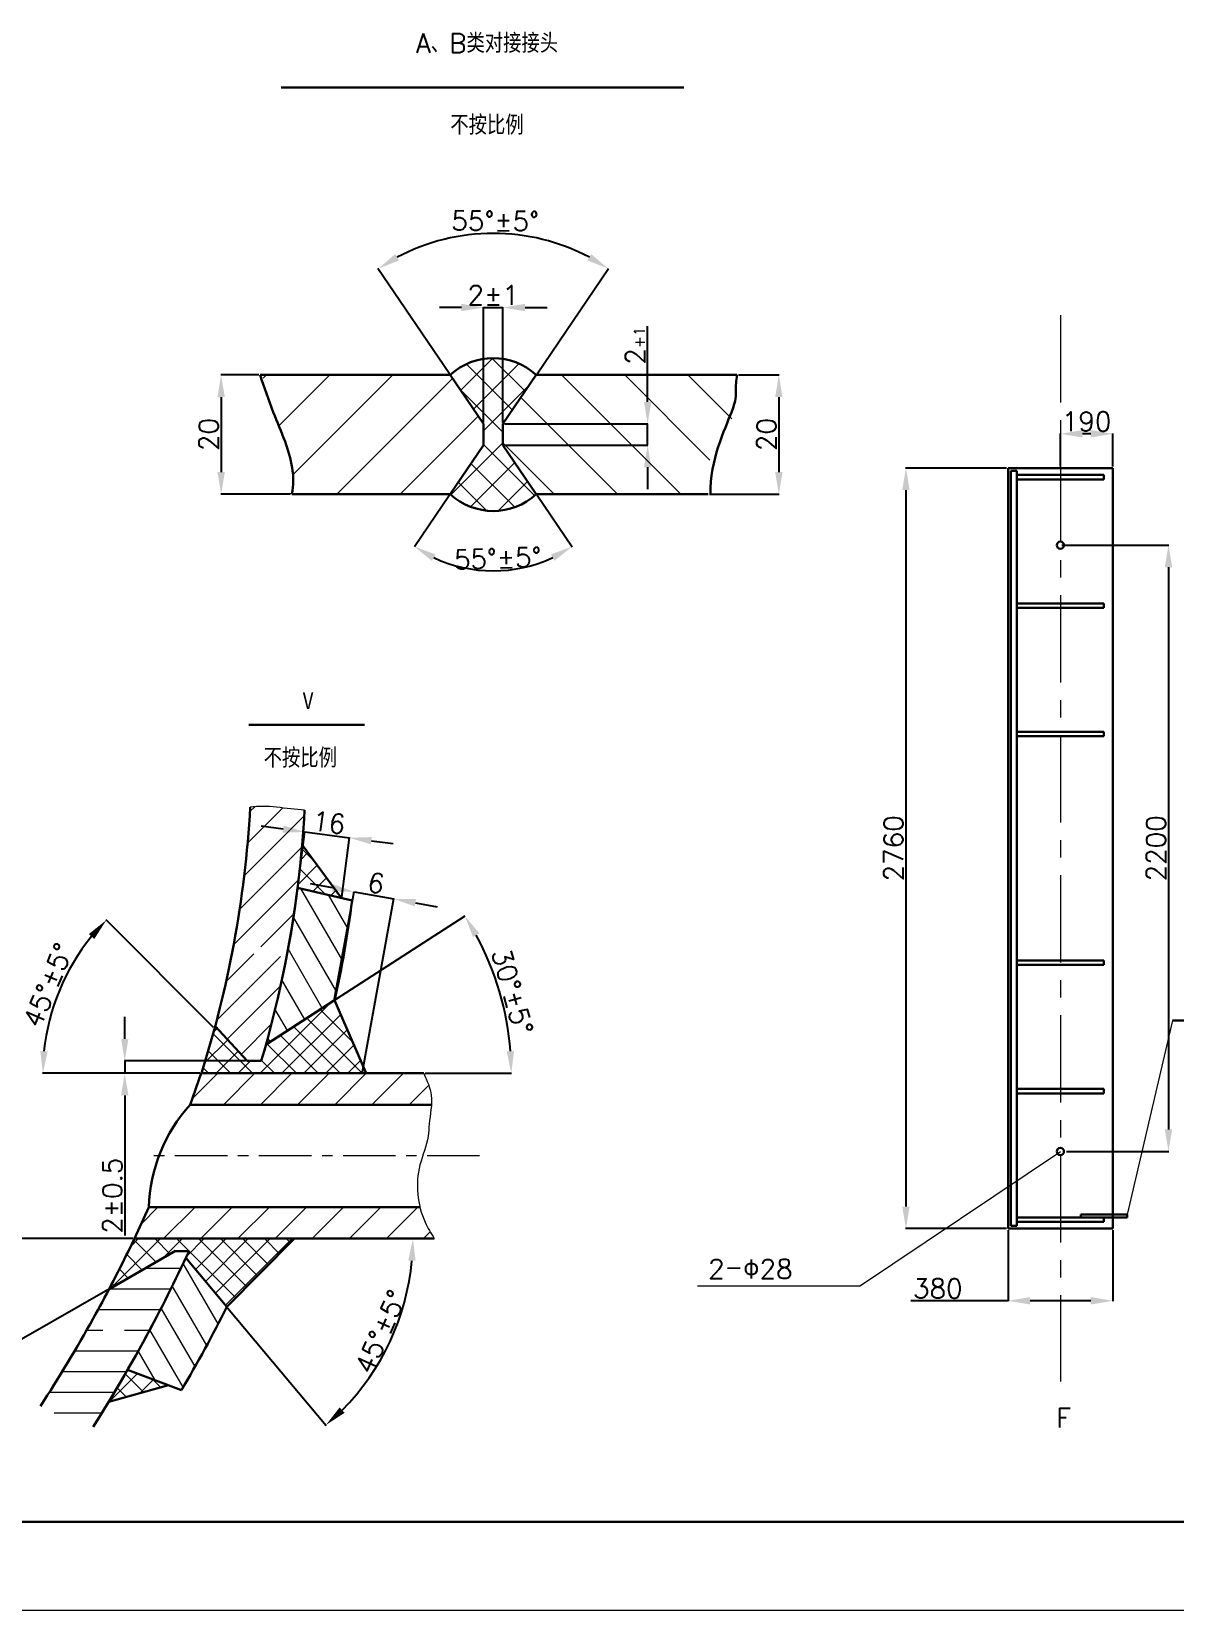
# Model space of a CAD drawing. Header units: millimetres. Extents: x 88585 to 143430, y -18275 to 16697.
# Drawn here: x 96742 to 100887, y -2394 to 3335 of the extents above; entities that cross this region are included whole.
import ezdxf
from ezdxf.enums import TextEntityAlignment as Align

# ---------------------------------------------------------------- set-up
doc = ezdxf.new("R2010")
doc.units = ezdxf.units.MM
doc.header["$PDMODE"] = 35
doc.linetypes.add('CENTER', pattern=[50.8, 31.75, -6.35, 6.35, -6.35])
doc.linetypes.add('CENTERX2', pattern=[4, 2.5, -0.5, 0.5, -0.5])
doc.layers.get('Defpoints').update_dxf_attribs({"lineweight": 15})
for name, color, linetype, lineweight in [('Layer4', 7, 'Continuous', 15), ('中心线', 1, 'CENTERX2', 15), ('图层1', 3, 'Continuous', 15), ('图层2', 1, 'CENTER', 15), ('粗实线', 250, 'Continuous', 30)]:
    doc.layers.add(name, color=color, linetype=linetype, lineweight=lineweight)
doc.styles.get("Standard").update_dxf_attribs({"font": 'txt.shx', "height": 70, "bigfont": 'hzj.shx'})
doc.dimstyles.new('ISO-25', dxfattribs={"dimtxt": 2.5, "dimasz": 80, "dimexe": 1.25, "dimexo": 10.625, "dimgap": 20, "dimtad": 1, "dimtxsty": 'Standard', "dimcen": 2.5, "dimadec": 0, "dimazin": 0, "dimtfac": 1, "dimtmove": 0, "dimatfit": 3, "dimfxl": 0, "dimarcsym": 0})
doc.dimstyles.new('ISO-25$0', dxfattribs={"dimscale": 0.5, "dimtxt": 400, "dimasz": 3, "dimexe": 0.5, "dimexo": 0.625, "dimgap": 3, "dimtad": 1, "dimzin": 9, "dimdsep": 46, "dimtxsty": 'Standard', "dimcen": 2.5, "dimadec": 0, "dimazin": 0, "dimtfac": 1, "dimtmove": 0, "dimatfit": 3, "dimfxl": 0, "dimtolj": 1, "dimtzin": 0, "dimarcsym": 0})
pattern_1 = [(120, (225858.816, 19029.945), (-64.951905, -37.5), [])]
pattern_2 = [(315, (107500.34, -11038.82), (39.77476, 39.77476), []), (45, (107500.34, -11038.82), (-39.77476, 39.77476), [])]
pattern_3 = [(315, (173908.26, -15597.957), (39.774756, 39.774756), []), (45, (173908.26, -15597.957), (-39.774756, 39.774756), [])]

# ---------------------------------------------------------------- blocks, each defined once
blk = doc.blocks.new('*D32')
at = {"layer": 'Defpoints', "color": 0}
for p in [(100283.3, 1751.4), (99913, -1008.6), (100283.3, -1008.6)]:
    blk.add_point(p, dxfattribs=at)
at = {"layer": '图层1', "color": 0, "lineweight": -2}
for p, q in [((100278.3, 1751.4), (99911.8, 1751.4)), ((99913, 1671.4), (99913, -928.6)), ((100278.3, -1008.6), (99911.8, -1008.6))]:
    blk.add_line(p, q, dxfattribs=at)
at = {"layer": '图层1', "color": 0}
for points in [[(99899.7, 1671.4), (99926.4, 1671.4), (99913, 1751.4)], [(99899.7, -928.6), (99926.4, -928.6), (99913, -1008.6)]]:
    blk.add_solid(points, dxfattribs=at)
at = {"layer": '图层1', "color": 0, "insert": (99868, 371.4), "char_height": 70, "attachment_point": 5, "rotation": 90}
blk.add_mtext('2760', dxfattribs=at)
blk = doc.blocks.new('*D33')
at = {"layer": 'Defpoints', "color": 0}
for p in [(100473.3, 1471.4), (100490.3, -728.6), (100865.2, -728.6)]:
    blk.add_point(p, dxfattribs=at)
at = {"layer": '图层1', "color": 0, "lineweight": -2}
for p, q in [((100478.3, 1471.4), (100866.5, 1471.4)), ((100865.2, 1391.4), (100865.2, -648.6)), ((100495.3, -728.6), (100866.5, -728.6))]:
    blk.add_line(p, q, dxfattribs=at)
at = {"layer": '图层1', "color": 0}
for points in [[(100851.9, 1391.4), (100878.6, 1391.4), (100865.2, 1471.4)], [(100851.9, -648.6), (100878.6, -648.6), (100865.2, -728.6)]]:
    blk.add_solid(points, dxfattribs=at)
at = {"layer": '图层1', "color": 0, "insert": (100820.2, 371.4), "char_height": 70, "attachment_point": 5, "rotation": 90}
blk.add_mtext('2200', dxfattribs=at)
blk = doc.blocks.new('*D34')
at = {"layer": 'Defpoints', "color": 0}
for p in [(100283.3, -1008.6), (100663.3, -1008.6), (100663.3, -1270.5)]:
    blk.add_point(p, dxfattribs=at)
at = {"layer": '图层1', "color": 0, "lineweight": -2}
for p, q in [((100283.3, -1013.6), (100283.3, -1271.7)), ((100663.3, -1013.6), (100663.3, -1271.7)), ((100283.3, -1270.5), (99931.2, -1270.5)), ((100583.3, -1270.5), (100363.3, -1270.5))]:
    blk.add_line(p, q, dxfattribs=at)
at = {"layer": '图层1', "color": 0}
for points in [[(100363.3, -1257.1), (100363.3, -1283.8), (100283.3, -1270.5)], [(100583.3, -1257.1), (100583.3, -1283.8), (100663.3, -1270.5)]]:
    blk.add_solid(points, dxfattribs=at)
at = {"layer": '图层1', "color": 0, "insert": (100028.7, -1225.5), "char_height": 70, "attachment_point": 5}
blk.add_mtext('380', dxfattribs=at)
blk = doc.blocks.new('*D53')
at = {"layer": 'Defpoints', "color": 0}
for p in [(98451.5, 2333.8), (98380.7, 1911.5), (98451.5, 1911.4)]:
    blk.add_point(p, dxfattribs=at)
at = {"layer": '图层1', "color": 0, "lineweight": -2}
for p, q in [((98300.7, 2333.8), (98220.7, 2333.8)), ((98380.7, 1916.5), (98380.7, 2335)), ((98380.7, 2333.8), (98451.5, 2333.8)), ((98451.5, 1916.4), (98451.5, 2335)), ((98531.5, 2333.8), (98611.5, 2333.8))]:
    blk.add_line(p, q, dxfattribs=at)
at = {"layer": '图层1', "color": 0}
for points in [[(98300.7, 2347.1), (98300.7, 2320.5), (98380.7, 2333.8)], [(98531.5, 2347.1), (98531.5, 2320.5), (98451.5, 2333.8)]]:
    blk.add_solid(points, dxfattribs=at)
at = {"layer": '图层1', "color": 0, "insert": (98416.1, 2378.8), "char_height": 70, "attachment_point": 5}
blk.add_mtext('2%%P1', dxfattribs=at)
blk = doc.blocks.new('*D54')
at = {"layer": 'Defpoints', "color": 0}
for p in [(98451.5, 1911.4), (98451.5, 1834.3), (98976.2, 1834.3)]:
    blk.add_point(p, dxfattribs=at)
at = {"layer": '图层1', "color": 0, "lineweight": -2}
for p, q in [((98976.2, 1991.4), (98976.2, 2266.4)), ((98456.5, 1911.4), (98977.4, 1911.4)), ((98976.2, 1834.3), (98976.2, 1911.4)), ((98456.5, 1834.3), (98977.4, 1834.3)), ((98976.2, 1754.3), (98976.2, 1674.3))]:
    blk.add_line(p, q, dxfattribs=at)
at = {"layer": '图层1', "color": 0}
for points in [[(98962.9, 1991.4), (98989.5, 1991.4), (98976.2, 1911.4)], [(98962.9, 1754.3), (98989.5, 1754.3), (98976.2, 1834.3)]]:
    blk.add_solid(points, dxfattribs=at)
at = {"layer": '图层1', "color": 0, "insert": (98931.2, 2195.2), "char_height": 70, "attachment_point": 5, "rotation": 90}
blk.add_mtext('2{\\H0.56x;\\S^ +1;}', dxfattribs=at)
blk = doc.blocks.new('*D58')
at = {"layer": 'Defpoints', "color": 0}
for p in [(97570.6, 2089.1), (97429.2, 1656.7), (97686, 1656.7)]:
    blk.add_point(p, dxfattribs=at)
at = {"layer": '图层1', "color": 0, "lineweight": -2}
for p, q in [((97565.6, 2089.1), (97428, 2089.1)), ((97429.2, 2009.1), (97429.2, 1736.7)), ((97681, 1656.7), (97428, 1656.7))]:
    blk.add_line(p, q, dxfattribs=at)
at = {"layer": '图层1', "color": 0}
for points in [[(97415.9, 2009.1), (97442.6, 2009.1), (97429.2, 2089.1)], [(97415.9, 1736.7), (97442.6, 1736.7), (97429.2, 1656.7)]]:
    blk.add_solid(points, dxfattribs=at)
at = {"layer": '图层1', "color": 0, "insert": (97384.2, 1872.9), "char_height": 70, "attachment_point": 5, "rotation": 90}
blk.add_mtext('20', dxfattribs=at)
blk = doc.blocks.new('*D59')
at = {"layer": 'Defpoints', "color": 0}
for p in [(98269.3, 2588.3), (98260.1, 2089.1), (98572.1, 2089.1), (98380.6, 1911.4), (98451.5, 1911.4)]:
    blk.add_point(p, dxfattribs=at)
at = {"layer": '图层1', "color": 0, "lineweight": -2}
for p, q in [((98257.3, 2093.3), (97997.9, 2475.8)), ((98574.9, 2093.3), (98834.2, 2475.8))]:
    blk.add_line(p, q, dxfattribs=at)
blk.add_arc((98416.1, 1859.1), 743.9, 62.0255, 117.9745, dxfattribs=at)
at = {"layer": '图层1', "color": 0}
for points in [[(98074, 2504.6), (98060.3, 2527.4), (97998.6, 2474.7)], [(98771.9, 2527.4), (98758.1, 2504.6), (98833.5, 2474.7)]]:
    blk.add_solid(points, dxfattribs=at)
at = {"layer": '图层1', "color": 0, "insert": (98423.4, 2647.9), "char_height": 70, "attachment_point": 5, "rotation": 359.4666}
blk.add_mtext('55%%D%%P5%%D', dxfattribs=at)
blk = doc.blocks.new('*D60')
at = {"layer": 'Defpoints', "color": 0}
for p in [(98380.6, 1834.5), (98451.5, 1834.5), (98260.1, 1656.7), (98572.1, 1656.7), (98315.8, 1388.3)]:
    blk.add_point(p, dxfattribs=at)
at = {"layer": '图层1', "color": 0, "lineweight": -2}
for p, q in [((98257.3, 1652.6), (98130, 1464.9)), ((98574.9, 1652.6), (98702.1, 1464.9))]:
    blk.add_line(p, q, dxfattribs=at)
blk.add_arc((98416.1, 1886.8), 508.5, 244.8846, 295.1154, dxfattribs=at)
at = {"layer": '图层1', "color": 0}
for points in [[(98193.7, 1414.8), (98206.9, 1438), (98130.7, 1465.9)], [(98625.3, 1438), (98638.5, 1414.8), (98701.4, 1465.9)]]:
    blk.add_solid(points, dxfattribs=at)
at = {"layer": '图层1', "color": 0, "insert": (98432.4, 1423.6), "char_height": 70, "attachment_point": 5, "rotation": 2.0236}
blk.add_mtext('55%%d%%P5%%d', dxfattribs=at)
blk = doc.blocks.new('*D61')
at = {"layer": 'Defpoints', "color": 0}
for p in [(99300.3, 2089.1), (99195.2, 1656.7), (99452.1, 1656.7)]:
    blk.add_point(p, dxfattribs=at)
at = {"layer": '图层1', "color": 0, "lineweight": -2}
for p, q in [((99305.3, 2089.1), (99453.4, 2089.1)), ((99452.1, 2009.1), (99452.1, 1736.7)), ((99200.2, 1656.7), (99453.4, 1656.7))]:
    blk.add_line(p, q, dxfattribs=at)
at = {"layer": '图层1', "color": 0}
for points in [[(99438.8, 2009.1), (99465.4, 2009.1), (99452.1, 2089.1)], [(99438.8, 1736.7), (99465.4, 1736.7), (99452.1, 1656.7)]]:
    blk.add_solid(points, dxfattribs=at)
at = {"layer": '图层1', "color": 0, "insert": (99407.1, 1872.9), "char_height": 70, "attachment_point": 5, "rotation": 90}
blk.add_mtext('20', dxfattribs=at)
blk = doc.blocks.new('*D93')
at = {"layer": 'Defpoints', "color": 0}
for p in [(97523.1, -400), (97079.6, -445), (97356.8, -445)]:
    blk.add_point(p, dxfattribs=at)
at = {"layer": '图层1', "color": 0, "lineweight": -2}
for p, q in [((97079.6, -320), (97079.6, -240)), ((97518.1, -400), (97078.4, -400)), ((97079.6, -400), (97079.6, -445)), ((97351.8, -445), (97078.4, -445)), ((97079.6, -525), (97079.6, -1033.4))]:
    blk.add_line(p, q, dxfattribs=at)
at = {"layer": '图层1', "color": 0}
for points in [[(97066.3, -320), (97093, -320), (97079.6, -400)], [(97066.3, -525), (97093, -525), (97079.6, -445)]]:
    blk.add_solid(points, dxfattribs=at)
at = {"layer": '图层1', "color": 0, "insert": (97034.6, -889.2), "char_height": 70, "attachment_point": 5, "rotation": 90}
blk.add_mtext('2±0.5', dxfattribs=at)
blk = doc.blocks.new('*D94')
at = {"layer": 'Defpoints', "color": 0}
for p in [(97114.5, -1045), (98202.5, -1045), (97301.2, -1115), (97449.5, -1292.1), (97979.3, -1530.3)]:
    blk.add_point(p, dxfattribs=at)
at = {"layer": '图层1', "color": 0, "lineweight": -2}
blk.add_line((97452.7, -1296), (97809.8, -1722.4), dxfattribs=at)
blk.add_arc((97242.5, -1045), 882.3, 315.14, 354.8031, dxfattribs=at)
at = {"layer": '图层1', "color": 0}
for points in [[(98107.9, -1124.3), (98134.5, -1125.5), (98124.8, -1045)], [(97876.9, -1677.1), (97858.9, -1657.5), (97809, -1721.4)]]:
    blk.add_solid(points, dxfattribs=at)
at = {"layer": '图层1', "color": 0, "insert": (98008.4, -1383.2), "char_height": 70, "attachment_point": 5, "rotation": 66.1724}
blk.add_mtext('45°±5°', dxfattribs=at)
blk = doc.blocks.new('*D95')
at = {"layer": 'Defpoints', "color": 0}
for p in [(96809.4, -241.6), (97405.5, -282), (97519.3, -395.8), (97356.8, -445), (98164.1, -445)]:
    blk.add_point(p, dxfattribs=at)
at = {"layer": '图层1', "color": 0, "lineweight": -2}
for p, q in [((97402, -278.5), (97011.9, 111.6)), ((97351.8, -445), (96781.4, -445))]:
    blk.add_line(p, q, dxfattribs=at)
blk.add_arc((97568.4, -445), 785.8, 140.8355, 174.1645, dxfattribs=at)
at = {"layer": '图层1', "color": 0}
for points in [[(96949.3, 60.3), (96969.1, 42.4), (97012.8, 110.7)], [(96800, -365.7), (96773.4, -364.4), (96782.6, -445)]]:
    blk.add_solid(points, dxfattribs=at)
at = {"layer": '图层1', "color": 0, "insert": (96801.6, -125.1), "char_height": 70, "attachment_point": 5, "rotation": 67.3596}
blk.add_mtext('45°±5°', dxfattribs=at)
blk = doc.blocks.new('*D90')
at = {"layer": 'Defpoints', "color": 0}
for p in [(97114.5, -1045), (98202.5, -1045), (97264.2, -1089.4), (96331.7, -1222), (97022.9, -1227.8)]:
    blk.add_point(p, dxfattribs=at)
at = {"layer": '图层1', "color": 0, "lineweight": -2}
for p, q in [((97109.5, -1045), (96315.1, -1045)), ((97018.6, -1230.3), (96451.1, -1555.7))]:
    blk.add_line(p, q, dxfattribs=at)
blk.add_arc((97341.7, -1045), 1025.4, 184.4714, 205.3618, dxfattribs=at)
at = {"layer": '图层1', "color": 0}
for points in [[(96306.1, -1125.4), (96332.7, -1124.4), (96316.3, -1045)], [(96426.9, -1478), (96403.3, -1490.3), (96452.2, -1555.1)]]:
    blk.add_solid(points, dxfattribs=at)
at = {"layer": '图层1', "color": 0, "insert": (96394.3, -1297.3), "char_height": 70, "attachment_point": 5, "rotation": 284.9166}
blk.add_mtext('30%%D%%p5%%d', dxfattribs=at)
blk = doc.blocks.new('*D96')
at = {"layer": 'Defpoints', "color": 0}
for p in [(98405.6, -52.8), (97840.1, -180), (97592.1, -340), (97356.8, -445), (98164.1, -445)]:
    blk.add_point(p, dxfattribs=at)
at = {"layer": '图层1', "color": 0, "lineweight": -2}
for p, q in [((97844.3, -177.2), (98314.4, 126.1)), ((98169.1, -445), (98482.7, -445))]:
    blk.add_line(p, q, dxfattribs=at)
blk.add_arc((97429.4, -445), 1052.1, 4.3578, 28.4734, dxfattribs=at)
at = {"layer": '图层1', "color": 0}
for points in [[(98342.7, 49.8), (98365.6, 63.4), (98313.4, 125.4)], [(98491.7, -364.5), (98465.1, -365.5), (98481.4, -445)]]:
    blk.add_solid(points, dxfattribs=at)
at = {"layer": '图层1', "color": 0, "insert": (98485.6, -148.4), "char_height": 70, "attachment_point": 5, "rotation": 285.6838}
blk.add_mtext('30°±5°', dxfattribs=at)
blk = doc.blocks.new('*D91')
at = {"layer": 'Defpoints', "color": 0}
for p in [(97894.9, 409.5), (97706.5, 228.2), (97866.1, 191)]:
    blk.add_point(p, dxfattribs=at)
at = {"layer": '图层1', "color": 0, "lineweight": -2}
for p, q in [((97653.8, 441.2), (97574.5, 451.6)), ((97707.1, 233.2), (97733.3, 432)), ((97733.1, 430.8), (97894.9, 409.5)), ((97866.8, 196), (97895, 410.8)), ((97974.2, 399.1), (98053.5, 388.7))]:
    blk.add_line(p, q, dxfattribs=at)
at = {"layer": '图层1', "color": 0}
for points in [[(97655.5, 454.4), (97652.1, 428), (97733.1, 430.8)], [(97975.9, 412.3), (97972.4, 385.9), (97894.9, 409.5)]]:
    blk.add_solid(points, dxfattribs=at)
at = {"layer": '图层1', "color": 0, "insert": (97819.9, 464.8), "char_height": 70, "attachment_point": 5, "rotation": 352.5109}
blk.add_mtext('16', dxfattribs=at)
blk = doc.blocks.new('*D92')
at = {"layer": 'Defpoints', "color": 0}
for p in [(98055.1, 188), (97840.1, -180), (97940.6, -445)]:
    blk.add_point(p, dxfattribs=at)
at = {"layer": '图层1', "color": 0, "lineweight": -2}
for p, q in [((97832.6, 228.3), (97753.9, 242.5)), ((97841, -175), (97911.5, 215.3)), ((97911.3, 214), (98055.1, 188)), ((97941.5, -440), (98055.3, 189.3)), ((98133.8, 173.8), (98212.5, 159.6))]:
    blk.add_line(p, q, dxfattribs=at)
at = {"layer": '图层1', "color": 0}
for points in [[(97835, 241.4), (97830.2, 215.1), (97911.3, 214)], [(98136.2, 186.9), (98131.4, 160.7), (98055.1, 188)]]:
    blk.add_solid(points, dxfattribs=at)
at = {"layer": '图层1', "color": 0, "insert": (97991.2, 245.3), "char_height": 70, "attachment_point": 5, "rotation": 349.7511}
blk.add_mtext('6', dxfattribs=at)
blk = doc.blocks.new('*D134')
at = {"layer": 'Defpoints', "color": 0}
for p in [(100473.3, 1875.6), (100473.3, 1751.4), (100663.3, 1751.4)]:
    blk.add_point(p, dxfattribs=at)
at = {"layer": '图层1', "color": 0, "lineweight": -2}
for p, q in [((100473.3, 1756.4), (100473.3, 1876.8)), ((100583.3, 1875.6), (100553.3, 1875.6)), ((100663.3, 1756.4), (100663.3, 1876.8))]:
    blk.add_line(p, q, dxfattribs=at)
at = {"layer": '图层1', "color": 0}
for points in [[(100553.3, 1888.9), (100553.3, 1862.2), (100473.3, 1875.6)], [(100583.3, 1888.9), (100583.3, 1862.2), (100663.3, 1875.6)]]:
    blk.add_solid(points, dxfattribs=at)
at = {"layer": '图层1', "color": 0, "insert": (100568.3, 1920.6), "char_height": 70, "attachment_point": 5}
blk.add_mtext('190', dxfattribs=at)

msp = doc.modelspace()

# ---------------------------------------------------------------- hatches: boundary and pattern name
at = {"layer": '图层1'}
h = msp.add_hatch(dxfattribs=at)
h.set_pattern_fill('ANSI37', color=256, scale=648.648, angle=-90, style=0)
h.set_pattern_definition([(315, (122779.77, -19809.89), (57.33292, 57.33292), []), (45, (122779.77, -19809.89), (-57.33292, 57.33292), [])])
h.paths.add_polyline_path([(98260.072, 2089.132), (98380.65, 1911.303), (98380.65, 1834.529), (98260.072, 1656.7, 0.39256481), (98572.084, 1656.7), (98451.544, 1834.473), (98451.544, 1911.36), (98572.084, 2089.132, 0.39256481)])
h = msp.add_hatch(dxfattribs=at)
h.set_pattern_fill('ANSI31', color=256, scale=1297.296, style=0)
h.set_pattern_definition([(45, (293404.59, 30258.45), (-114.66585, 114.66585), [])])
edge = h.paths.add_edge_path()
edge.add_line((98380.65, 1834.529), (98380.65, 1911.303))
edge.add_line((98380.65, 1911.303), (98260.072, 2089.132))
edge.add_line((98260.072, 2089.132), (97578.716, 2089.132))
edge.add_line((97578.716, 2089.132), (97624.373, 1939.93))
edge.add_spline(control_points=[(97624.373, 1939.93), (97637.609, 1909.286), (97662.629, 1855.62), (97672.285, 1798.823), (97675.24, 1773.709)], knot_values=[3.66620636, 3.66620636, 3.66620636, 3.66620636, 5.965665, 7.73230166, 7.73230166, 7.73230166, 7.73230166], degree=3, periodic=0)
edge.add_line((97675.24, 1773.709), (97711.046, 1656.7))
edge.add_line((97711.046, 1656.7), (98260.072, 1656.7))
edge.add_line((98260.072, 1656.7), (98380.65, 1834.529))
h = msp.add_hatch(dxfattribs=at)
h.set_pattern_fill('ANSI31', color=256, scale=1297.296, angle=90, style=0)
h.set_pattern_definition([(135, (293404.59, 30258.45), (-114.66585, -114.66585), [])])
edge = h.paths.add_edge_path()
edge.add_line((98572.084, 2089.132), (98451.544, 1911.36))
edge.add_line((98451.544, 1911.36), (98451.544, 1834.473))
edge.add_line((98451.544, 1834.473), (98572.084, 1656.7))
edge.add_line((98572.084, 1656.7), (99101.358, 1656.7))
edge.add_spline(control_points=[(99101.358, 1656.7), (99116.324, 1674.072), (99163.461, 1727.493), (99226.614, 1810.254), (99273.386, 1905.145), (99298.945, 1974.379), (99294.317, 2035.018), (99298.081, 2069.156), (99300.283, 2089.132)], knot_values=[57.07918864, 57.07918864, 57.07918864, 57.07918864, 58.67042463, 62.0292232, 64.23764283, 66.03494406, 67.02238358, 68.41525848, 68.41525848, 68.41525848, 68.41525848], degree=3, periodic=0)
edge.add_line((99300.283, 2089.132), (98572.084, 2089.132))
h = msp.add_hatch(dxfattribs=at)
h.set_pattern_fill('ANSI31', color=256, scale=600, style=0)
h.set_pattern_definition([(45, (124981.92, 27422.63), (-53.03301, 53.03301), [])])
edge = h.paths.add_edge_path()
edge.add_spline(control_points=[(97731.945, 509.757), (97666.097, 513.984), (97592.772, 530.619), (97534.647, 520.347)], knot_values=[2.47521133, 2.47521133, 2.47521133, 2.47521133, 5.85386515, 5.85386515, 5.85386515, 5.85386515], degree=3, periodic=0)
edge.add_arc((93651.599, 733.794), 3888.91, 349.473983, 356.853673, ccw=False)
edge.add_line((97475.067, 23.36), (97671.571, 3.672))
edge.add_arc((93763.368, 726.554), 3974.494, 349.520701, 356.873123)
h.paths.add_polyline_path([(97469.898, -3.914, -0.01781587), (97407.687, -273.888), (97523.095, -399.964), (97574.872, -399.964, 0.0243783), (97666.427, -23.605)])
h = msp.add_hatch(dxfattribs=at)
h.set_pattern_fill('ANSI37', color=256, scale=450, angle=-90, style=0)
h.set_pattern_definition(pattern_3)
h.paths.add_polyline_path([(97706.496, 228.207), (97866.139, 191.049), (97723.094, 384.24, -0.00987098)])
h = msp.add_hatch(dxfattribs=at)
h.set_pattern_fill('ANSI31', color=256, scale=600, angle=75, style=0)
h.set_pattern_definition(pattern_1)
h.paths.add_polyline_path([(97904.023, 182.231), (97706.496, 228.207, -0.0365044), (97592.094, -339.964), (97841.284, -179.18, 0.02308544)])
h = msp.add_hatch(dxfattribs=at)
h.set_pattern_fill('ANSI37', color=256, scale=450, angle=-90, style=0)
h.set_pattern_definition(pattern_2)
h.paths.add_polyline_path([(97592.094, -339.964, -0.00392652), (97574.872, -399.964), (97523.095, -399.964), (97407.687, -273.888, -0.01146157), (97357.56, -444.964), (97955.498, -444.964), (97840.075, -179.961)])
h = msp.add_hatch(dxfattribs=at)
h.set_pattern_fill('ANSI31', color=256, scale=30, style=0)
h.set_pattern_definition([(45, (45447.4, 234235.525), (-67.35192, 67.35192), [])])
edge = h.paths.add_edge_path()
edge.add_spline(control_points=[(98191.973, -558.964), (98192.732, -547.438), (98192.769, -508.324), (98176.005, -471.227), (98164.137, -444.964)], knot_values=[0, 0, 0, 0, 5.79569312, 19.84633343, 19.84633343, 19.84633343, 19.84633343], degree=3, periodic=0)
edge.add_line((98164.137, -444.964), (97356.756, -444.964))
edge.add_line((97356.756, -444.964), (97317.2, -558.964))
edge.add_line((97317.2, -558.964), (98191.973, -558.964))
edge = h.paths.add_edge_path()
edge.add_line((97167.183, -930.964), (97114.468, -1044.964))
edge.add_line((97114.468, -1044.964), (98202.453, -1044.964))
edge.add_spline(control_points=[(98202.453, -1044.964), (98190.525, -1025.525), (98168.67, -989.91), (98154.827, -949.736), (98150.235, -930.964)], knot_values=[82.21977012, 82.21977012, 82.21977012, 82.21977012, 93.61712049, 103.10206155, 103.10206155, 103.10206155, 103.10206155], degree=3, periodic=0)
edge.add_line((98150.235, -930.964), (97167.183, -930.964))
h = msp.add_hatch(dxfattribs=at)
h.set_pattern_fill('ANSI37', color=256, scale=450, angle=-90, style=0)
h.set_pattern_definition(pattern_2)
h.paths.add_polyline_path([(97114.468, -1044.964), (97092.746, -1089.964, -0.00730279), (97022.91, -1227.77), (97263.21, -1089.964), (97312.837, -1089.964, -0.00124999), (97301.166, -1115.025), (97449.487, -1292.144), (97695.638, -1044.964)])
h.paths.add_polyline_path([(96728.042, -673.714), (96728.042, -1137.133), (96570.542, -1137.133), (96570.542, -673.714)], flags=9)
h = msp.add_hatch(dxfattribs=at)
h.set_pattern_fill('ANSI31', color=256, scale=600, angle=135, style=0)
h.set_pattern_definition([(180, (124981.92, 27422.63), (-1e-14, -75), [])])
h.paths.add_polyline_path([(96965.323, -1334.418), (97154.22, -1405.878, 0.01598768), (97312.837, -1089.964), (97263.21, -1089.964), (97022.91, -1227.77, -0.00572909)])
edge = h.paths.add_edge_path()
edge.add_line((97140.839, -1430.382), (96951.694, -1358.828))
edge.add_arc((92340.489, 1231.751), 5289.075, 326.93404, 330.672676, ccw=False)
edge.add_spline(control_points=[(96772.961, -1653.99), (96834.587, -1680.579), (96902.516, -1719.071), (96965.015, -1728)], knot_values=[2.00600509, 2.00600509, 2.00600509, 2.00600509, 5.06367972, 5.06367972, 5.06367972, 5.06367972], degree=3, periodic=0)
edge.add_arc((92294.839, 1231.751), 5529.075, 327.635284, 331.217961)
h = msp.add_hatch(dxfattribs=at)
h.set_pattern_fill('ANSI31', color=256, scale=600, angle=75, style=0)
h.set_pattern_definition(pattern_1)
h.paths.add_polyline_path([(97449.487, -1292.144), (97301.166, -1115.025, -0.01473739), (97154.22, -1405.878, -0.00594752), (97090.102, -1520.724), (97285.015, -1594.526, 0.01989203)])
h = msp.add_hatch(dxfattribs=at)
h.set_pattern_fill('ANSI37', color=256, scale=450, angle=-90, style=0)
h.set_pattern_definition(pattern_3)
h.paths.add_polyline_path([(97238.73, -1577), (97090.102, -1520.724, -0.0060868), (97021.673, -1636.646)])

# ---------------------------------------------------------------- linework, layer by layer
at = {"layer": 'Layer4'}
for q in [(100473.253, -728.648), (99157.045, -1217.91)]:
    msp.add_line((99744.909, -1217.91), q, dxfattribs=at)
at = {"layer": '图层1', "color": 7}
for p, q in [((100879.8, -253.254), (100714.963, -957.648)), ((115609.882, -2394.021), (88585.458, -2394.021))]:
    msp.add_line(p, q, dxfattribs=at)
at = {"layer": '图层1'}
msp.add_open_spline([(97731.945, 509.757), (97666.097, 513.984), (97592.772, 530.619), (97534.647, 520.347)], degree=3, dxfattribs=at)
msp.add_spline([(98164.137, -444.964), (98191.321, -524.765), (98183.899, -628.755), (98180.188, -673.322), (98150.502, -777.311), (98169.056, -985.29), (98202.453, -1044.964)], degree=3, dxfattribs=at)
at = {"layer": '图层2', "ltscale": 10}
msp.add_line((100473.253, 2306.282), (100473.253, -1563.577), dxfattribs=at)
at = {"layer": '图层2', "ltscale": 6}
msp.add_line((98366.658, -744.964), (97149.591, -744.964), dxfattribs=at)
at = {"layer": '粗实线', "color": 7}
for p, q in [((97646.511, 3131.846), (99107.234, 3131.846)), ((97570.555, 2089.132), (98260.072, 2089.132)), ((98260.072, 2089.132), (98380.607, 1911.365)), ((98572.084, 2089.132), (98451.544, 1911.36)), ((98572.084, 2089.132), (99300.283, 2089.132)), ((98380.65, 1834.318), (98380.65, 1911.514)), ((98451.544, 1834.318), (98451.544, 1911.514)), ((98260.072, 1656.7), (98380.607, 1834.467)), ((98572.084, 1656.7), (98451.544, 1834.473)), ((100283.253, 1751.352), (100283.253, -1008.648)), ((100663.253, 1751.352), (100283.253, 1751.352)), ((100293.253, 1741.352), (100315.253, 1741.352)), ((100293.253, 1741.352), (100293.253, -998.648)), ((100315.253, -998.648), (100315.253, 1741.352)), ((100315.253, 1726.352), (100631.253, 1726.352)), ((100631.253, 1726.352), (100631.253, 1710.352)), ((100663.253, -1008.648), (100663.253, 1751.352)), ((100631.253, 1710.352), (100315.253, 1710.352)), ((97685.953, 1656.7), (98260.072, 1656.7)), ((98572.084, 1656.7), (99195.244, 1656.7)), ((100315.253, 1260.352), (100631.253, 1260.352)), ((100631.253, 1244.352), (100315.253, 1244.352)), ((100631.253, 1260.352), (100631.253, 1244.352)), ((97529.923, 819.522), (97948.788, 819.522)), ((100315.253, 794.352), (100631.253, 794.352)), ((100631.253, 778.352), (100315.253, 778.352)), ((100631.253, 794.352), (100631.253, 778.352)), ((97723.094, 384.24), (97866.139, 191.049)), ((97904.023, 182.231), (97706.496, 228.207)), ((100631.253, -35.648), (100315.253, -35.648)), ((100315.253, -51.648), (100631.253, -51.648)), ((100631.253, -51.648), (100631.253, -35.648)), ((97592.094, -339.964), (97840.075, -179.961)), ((97840.075, -179.961), (97955.498, -444.964)), ((97523.095, -399.964), (97407.687, -273.888)), ((100879.8, -253.254), (101241.136, -253.254)), ((97574.872, -399.964), (97523.095, -399.964)), ((97356.756, -444.964), (97317.2, -558.964)), ((98164.137, -444.964), (97356.756, -444.964)), ((100631.253, -501.648), (100315.253, -501.648)), ((100631.253, -517.648), (100631.253, -501.648)), ((97317.2, -558.964), (98191.973, -558.964)), ((100315.253, -517.648), (100631.253, -517.648)), ((97167.183, -930.964), (97114.468, -1044.964)), ((98150.235, -930.964), (97167.183, -930.964)), ((100631.253, -967.648), (100315.253, -967.648)), ((100631.253, -983.648), (100631.253, -967.648)), ((100283.253, -1008.648), (100663.253, -1008.648)), ((100293.253, -998.648), (100315.253, -998.648)), ((100315.253, -983.648), (100631.253, -983.648)), ((97114.468, -1044.964), (97092.746, -1089.964)), ((97114.468, -1044.964), (98202.453, -1044.964)), ((97695.638, -1044.964), (97449.487, -1292.144)), ((97264.247, -1089.369), (97022.91, -1227.77)), ((97263.21, -1089.964), (97312.837, -1089.964)), ((97301.166, -1115.025), (97449.487, -1292.144)), ((97090.102, -1520.724), (97285.015, -1594.526)), ((97238.73, -1577), (97021.673, -1636.646)), ((89388.708, -2072.721), (115288.582, -2072.721))]:
    msp.add_line(p, q, dxfattribs=at)
msp.add_lwpolyline([(100547.543, -957.648), (100714.963, -957.648), (100714.963, -967.648), (100547.543, -967.648)], close=True, dxfattribs=at)
for centre in [(100473.253, 1471.352), (100473.253, -728.648)]:
    msp.add_circle(centre, 13, dxfattribs=at)
for centre, radius, start, end in [((98416.078, 1921.053), 229.322, 47.13355, 132.86645), ((98416.078, 1824.78), 229.322, 227.13355, 312.86645), ((93651.599, 733.794), 3888.91, 349.473983, 356.853673), ((93763.368, 726.554), 3974.494, 349.520701, 356.873123), ((93763.368, 726.554), 3974.494, 343.534564, 352.796931), ((93960.895, 680.578), 3974.494, 347.472283, 352.796931), ((93651.599, 733.794), 3888.91, 342.355648, 349.473983), ((97743.034, -946.94), 576.073, 137.663511, 178.410886), ((92340.489, 1231.751), 5289.075, 330.975535, 333.962177), ((92294.839, 1231.751), 5529.075, 331.507282, 335.171076), ((93568.459, 622.897), 4327.789, 329.178271, 333.736587), ((92340.489, 1231.751), 5289.075, 326.945084, 330.975535), ((92294.839, 1231.751), 5529.075, 327.635284, 332.189251)]:
    msp.add_arc(centre, radius, start, end, dxfattribs=at)
for points, knots in [([(97570.555, 2089.132), (97585.706, 2043.787), (97613.042, 1961.975), (97673.532, 1826.159), (97699.6, 1719.542), (97685.953, 1656.7)], [0, 0, 0, 0, 3.30654187, 5.965665, 10.41748768, 10.41748768, 10.41748768, 10.41748768]), ([(99203.893, 1656.7), (99201.801, 1780.162), (99300.465, 1982.694), (99293.602, 2034.892), (99297.817, 2069.109), (99300.283, 2089.132)], [83.79823847, 83.79823847, 83.79823847, 83.79823847, 85.04845111, 86.03589062, 87.42876553, 87.42876553, 87.42876553, 87.42876553])]:
    msp.add_open_spline(points, degree=3, knots=knots, dxfattribs=at)

# ---------------------------------------------------------------- texts
at = {"layer": '中心线', "color": 7}
for s, p in [('A、B类对接接头', (98393.558, 3296.449)), ('不按比例', (98393.558, 2999.64)), ('不按比例', (97716.372, 703.114)), ('F', (100484.72, -1695.211))]:
    msp.add_text(s, height=70, dxfattribs=at).set_placement(p, align=Align.MIDDLE)
for s, p in [('Ⅴ', (97711.309, 869.735)), ('2－Φ28', (99195.606, -1190.169))]:
    msp.add_text(s, height=70, dxfattribs=at).set_placement(p)

# ---------------------------------------------------------------- dimensions: what is measured, and where the dimension line sits
at = {"layer": '图层1', "color": 7}
for base, line1, line2, text, picture, middle in [((98269.304, 2588.298), ((98451.544, 1911.36), (98572.084, 2089.132)), ((98380.607, 1911.365), (98260.072, 2089.132)), '55%%D%%P5%%D', '*D59', (98423.004, 2602.89)), ((98315.751, 1388.305), ((98260.072, 1656.7), (98380.607, 1834.467)), ((98572.084, 1656.7), (98451.544, 1834.473)), '55%%d%%P5%%d', '*D60', (98434.033, 1378.626)), ((98405.602, -52.766), ((98164.137, -444.964), (97356.756, -444.964)), ((97592.094, -339.964), (97840.075, -179.961)), '30°±5°', '*D96', (98442.267, -160.557)), ((96809.4, -241.578), ((98164.137, -444.964), (97356.756, -444.964)), ((97405.498, -282.014), (97519.27, -395.786)), '45°±5°', '*D95', (96843.18, -142.464)), ((97979.327, -1530.284), ((97301.166, -1115.025), (97449.487, -1292.144)), ((97114.468, -1044.964), (98202.453, -1044.964)), '45°±5°', '*D94', (98049.595, -1401.401))]:
    dim = msp.add_angular_dim_2l(base=base, line1=line1, line2=line2, text=text, dimstyle='ISO-25', override={"dimtxt": 80, "dimexo": 5, "dimgap": 10, "dimtxsty": 'Standard'}, dxfattribs=at)
    dim.commit()
    dim.dimension.update_dxf_attribs({"geometry": picture, "text_midpoint": middle, "dimtype": 162})
dim = msp.add_linear_dim(base=(98451.544, 2333.787), p1=(98380.65, 1911.514), p2=(98451.544, 1911.36), text='2%%P1', dimstyle='ISO-25$0', override={"dimscale": 1, "dimtxt": 80, "dimasz": 80, "dimexe": 1.25, "dimexo": 5, "dimgap": 10, "dimzin": 8, "dimdsep": 44, "dimtxsty": 'Standard', "dimtolj": 0, "dimtzin": 8}, dxfattribs=at)
dim.commit()
dim.dimension.update_dxf_attribs({"geometry": '*D53', "text_midpoint": (98416.097, 2333.787), "dimtype": 160})
for base, p1, p2, angle, text, picture, middle in [((98976.189, 1834.318), (98451.544, 1911.36), (98451.544, 1834.318), 90, '2{\\H0.56x;\\S^ +1;}', '*D54', (98976.189, 2195.219)), ((97429.238, 1656.7), (97570.555, 2089.132), (97685.953, 1656.7), 90, '20', '*D58', (97429.238, 1872.916)), ((99452.114, 1656.7), (99300.283, 2089.132), (99195.244, 1656.7), 90, '20', '*D61', (99452.114, 1872.916)), ((97894.86, 409.527), (97706.496, 228.207), (97866.139, 191.049), 352.510941, '16', '*D91', (97813.993, 420.158)), ((97079.636, -444.964), (97523.095, -399.964), (97356.756, -444.964), 270, '2±0.5', '*D93', (97079.636, -889.25))]:
    dim = msp.add_linear_dim(base=base, p1=p1, p2=p2, angle=angle, text=text, dimstyle='ISO-25$0', override={"dimscale": 1, "dimtxt": 80, "dimasz": 80, "dimexe": 1.25, "dimexo": 5, "dimgap": 10, "dimzin": 8, "dimdsep": 44, "dimtxsty": 'Standard', "dimtolj": 0, "dimtzin": 8}, dxfattribs=at)
    dim.commit()
    dim.dimension.update_dxf_attribs({"geometry": picture, "text_midpoint": middle, "dimtype": 160})
dim = msp.add_linear_dim(base=(100473.253, 1875.563), p1=(100663.253, 1751.352), p2=(100473.253, 1751.352), dimstyle='ISO-25$0', override={"dimscale": 1, "dimtxt": 80, "dimasz": 80, "dimexe": 1.25, "dimexo": 5, "dimgap": 10, "dimzin": 8, "dimdsep": 44, "dimtxsty": 'Standard', "dimtolj": 0, "dimtzin": 8}, dxfattribs=at)
dim.commit()
dim.dimension.update_dxf_attribs({"geometry": '*D134', "text_midpoint": (100568.253, 1920.563)})
for base, p1, p2, picture, middle in [((99913.023, -1008.648), (100283.253, 1751.352), (100283.253, -1008.648), '*D32', (99868.023, 371.352)), ((100865.246, -728.648), (100473.253, 1471.352), (100490.253, -728.648), '*D33', (100820.246, 371.352))]:
    dim = msp.add_linear_dim(base=base, p1=p1, p2=p2, angle=90, dimstyle='ISO-25$0', override={"dimscale": 1, "dimtxt": 80, "dimasz": 80, "dimexe": 1.25, "dimexo": 5, "dimgap": 10, "dimzin": 8, "dimdsep": 44, "dimtxsty": 'Standard', "dimtolj": 0, "dimtzin": 8}, dxfattribs=at)
    dim.commit()
    dim.dimension.update_dxf_attribs({"geometry": picture, "text_midpoint": middle})
dim = msp.add_linear_dim(base=(98055.076, 188.028), p1=(97840.075, -179.961), p2=(97940.624, -444.964), angle=349.751072, text='6', dimstyle='ISO-25$0', override={"dimscale": 1, "dimtxt": 80, "dimasz": 80, "dimexe": 1.25, "dimexo": 5, "dimgap": 10, "dimzin": 8, "dimdsep": 44, "dimtxsty": 'Standard', "dimtolj": 0, "dimtzin": 8}, dxfattribs=at)
dim.commit()
dim.dimension.update_dxf_attribs({"geometry": '*D92', "text_midpoint": (97991.2, 245.307)})
dim = msp.add_linear_dim(base=(100663.253, -1270.457), p1=(100283.253, -1008.648), p2=(100663.253, -1008.648), dimstyle='ISO-25$0', override={"dimscale": 1, "dimtxt": 80, "dimasz": 80, "dimexe": 1.25, "dimexo": 5, "dimgap": 10, "dimzin": 8, "dimdsep": 44, "dimtxsty": 'Standard', "dimtolj": 0, "dimtzin": 8}, dxfattribs=at)
dim.commit()
dim.dimension.update_dxf_attribs({"geometry": '*D34', "text_midpoint": (100028.681, -1270.457), "dimtype": 160})
dim = msp.add_angular_dim_2l(base=(96331.707, -1222.039), line1=((97114.468, -1044.964), (98202.453, -1044.964)), line2=((97264.247, -1089.369), (97022.91, -1227.77)), text='30%%D%%p5%%d', dimstyle='ISO-25', override={"dimtxt": 80, "dimexo": 5, "dimgap": 10, "dimtxsty": 'Standard'}, dxfattribs=at)
dim.commit()
dim.dimension.update_dxf_attribs({"geometry": '*D90', "text_midpoint": (96394.339, -1297.326)})

doc.saveas('drawing.dxf')
